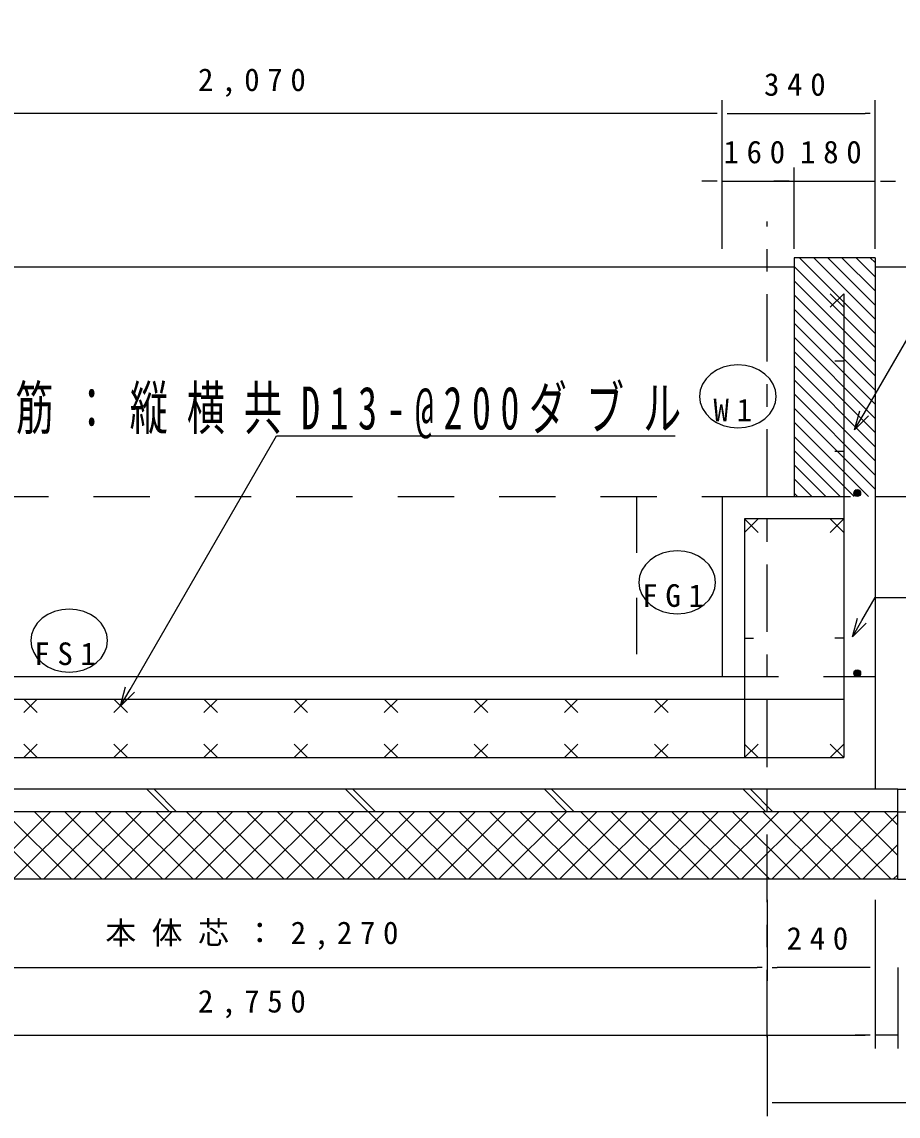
# Model space of a CAD drawing. Units: millimetres on the paper, enlarged 30 times, with parts at other scales. Extents: x -11550 to 187, y -62370 to 8010.
# Drawn here: x -6809 to -5643, y -25944 to -24487 of the extents above; entities that cross this region are included whole.
import ezdxf

# ---------------------------------------------------------------- set-up
doc = ezdxf.new("R2010")
doc.units = ezdxf.units.MM
doc.header["$LTSCALE"] = 30
doc.linetypes.add('USER1', pattern=[4.5, 2.5, -2])
doc.linetypes.add('USER2', pattern=[6, 3, -1, 1, -1])
doc.layers.add('layer1', color=4, linetype='Continuous', lineweight=25)
doc.styles.add('ＭＳ ゴシック', font='')
doc.styles.get('ＭＳ ゴシック').set_extended_font_data('MS Gothic')

msp = doc.modelspace()

# ---------------------------------------------------------------- linework, layer by layer
at = {"layer": 'layer1'}
for p, q in [((-5687.91, -25008.2), (-5386.8, -24486.65)), ((-5877, -24698.74), (-5877, -24590.74)), ((-5877, -24698.74), (-5877, -24590.74)), ((-5673, -24698.74), (-5673, -24590.74)), ((-5890.5, -24608.74), (-7105.5, -24608.74)), ((-5883.75, -24608.74), (-5890.5, -24608.74)), ((-5870.25, -24608.74), (-5863.5, -24608.74)), ((-5863.5, -24608.74), (-5686.5, -24608.74)), ((-5679.75, -24608.74), (-5686.5, -24608.74)), ((-5877, -24788.74), (-5877, -24680.74)), ((-5781, -24788.74), (-5781, -24680.74)), ((-5781, -24788.74), (-5781, -24680.74)), ((-5673, -24788.74), (-5673, -24680.74)), ((-5890.5, -24698.74), (-5904, -24698.74)), ((-5883.75, -24698.74), (-5890.5, -24698.74)), ((-5877, -24698.74), (-5781, -24698.74)), ((-5794.5, -24698.74), (-5808, -24698.74)), ((-5787.75, -24698.74), (-5794.5, -24698.74)), ((-5781, -24698.74), (-5673, -24698.74)), ((-5774.25, -24698.74), (-5767.5, -24698.74)), ((-5767.5, -24698.74), (-5754, -24698.74)), ((-5666.25, -24698.74), (-5659.5, -24698.74)), ((-5659.5, -24698.74), (-5646, -24698.74)), ((-5773.93, -24800.74), (-5673, -24901.67)), ((-5755.07, -24800.74), (-5673, -24882.82)), ((-5736.21, -24800.74), (-5673, -24863.96)), ((-5717.36, -24800.74), (-5673, -24845.1)), ((-5698.5, -24800.74), (-5673, -24826.24)), ((-5679.64, -24800.74), (-5673, -24807.38)), ((-5781, -24812.53), (-5673, -24920.53)), ((-5781, -24831.39), (-5673, -24939.39)), ((-5781, -24850.25), (-5673, -24958.25)), ((-5781, -24869.11), (-5673, -24977.11)), ((-5781, -24887.97), (-5673, -24995.97)), ((-5781, -24906.83), (-5673, -25014.83)), ((-5781, -24925.68), (-5673, -25033.68)), ((-5781, -24944.54), (-5673, -25052.54)), ((-5781, -24963.4), (-5673, -25071.4)), ((-5781, -24982.26), (-5673, -25090.26)), ((-5781, -25001.12), (-5673, -25109.12)), ((-5700.51, -25030.02), (-5693.76, -25004.82)), ((-5700.51, -25030.02), (-5687.91, -25008.2)), ((-5682.07, -25011.58), (-5700.51, -25030.02)), ((-5781, -25019.98), (-5682.23, -25118.74)), ((-6665.4, -25375.92), (-6470.23, -25037.87)), ((-6470.23, -25037.87), (-6468.43, -25037.87)), ((-6468.43, -25037.87), (-5939.32, -25037.87)), ((-5781, -25038.84), (-5701.09, -25118.74)), ((-5781, -25057.69), (-5719.95, -25118.74)), ((-5781, -25076.55), (-5738.81, -25118.74)), ((-5781, -25095.41), (-5757.67, -25118.74)), ((-5781, -25114.27), (-5776.53, -25118.74)), ((-5690.82, -25284.15), (-5673, -25253.29)), ((-5673, -25253.29), (-5577.79, -25253.29)), ((-5703.42, -25305.97), (-5696.67, -25280.77)), ((-5703.42, -25305.97), (-5690.82, -25284.15)), ((-5684.97, -25287.53), (-5703.42, -25305.97)), ((-6678, -25397.74), (-6671.25, -25372.54)), ((-6678, -25397.74), (-6665.4, -25375.92)), ((-6659.55, -25379.3), (-6678, -25397.74)), ((-6643.06, -25508.74), (-6613.06, -25538.74)), ((-6633.46, -25508.74), (-6603.46, -25538.74)), ((-6378.32, -25508.74), (-6348.32, -25538.74)), ((-6368.72, -25508.74), (-6338.72, -25538.74)), ((-6113.58, -25508.74), (-6083.58, -25538.74)), ((-6103.98, -25508.74), (-6073.98, -25538.74)), ((-5848.84, -25508.74), (-5818.84, -25538.74)), ((-5839.24, -25508.74), (-5809.24, -25538.74)), ((-6783.29, -25628.74), (-6873.29, -25538.74)), ((-6861.42, -25628.74), (-6771.42, -25538.74)), ((-6742.88, -25628.74), (-6832.88, -25538.74)), ((-6821.01, -25628.74), (-6731.01, -25538.74)), ((-6702.47, -25628.74), (-6792.47, -25538.74)), ((-6780.6, -25628.74), (-6690.6, -25538.74)), ((-6662.06, -25628.74), (-6752.06, -25538.74)), ((-6740.19, -25628.74), (-6650.19, -25538.74)), ((-6621.65, -25628.74), (-6711.65, -25538.74)), ((-6699.78, -25628.74), (-6609.78, -25538.74)), ((-6581.24, -25628.74), (-6671.24, -25538.74)), ((-6659.37, -25628.74), (-6569.37, -25538.74)), ((-6540.82, -25628.74), (-6630.82, -25538.74)), ((-6618.96, -25628.74), (-6528.96, -25538.74)), ((-6500.41, -25628.74), (-6590.41, -25538.74)), ((-6578.54, -25628.74), (-6488.54, -25538.74)), ((-6460, -25628.74), (-6550, -25538.74)), ((-6538.13, -25628.74), (-6448.13, -25538.74)), ((-6419.59, -25628.74), (-6509.59, -25538.74)), ((-6497.72, -25628.74), (-6407.72, -25538.74)), ((-6379.18, -25628.74), (-6469.18, -25538.74)), ((-6457.31, -25628.74), (-6367.31, -25538.74)), ((-6338.77, -25628.74), (-6428.77, -25538.74)), ((-6416.9, -25628.74), (-6326.9, -25538.74)), ((-6298.36, -25628.74), (-6388.36, -25538.74)), ((-6376.49, -25628.74), (-6286.49, -25538.74)), ((-6257.95, -25628.74), (-6347.95, -25538.74)), ((-6336.08, -25628.74), (-6246.08, -25538.74)), ((-6217.54, -25628.74), (-6307.54, -25538.74)), ((-6295.67, -25628.74), (-6205.67, -25538.74)), ((-6177.12, -25628.74), (-6267.12, -25538.74)), ((-6255.26, -25628.74), (-6165.26, -25538.74)), ((-6136.71, -25628.74), (-6226.71, -25538.74)), ((-6214.84, -25628.74), (-6124.84, -25538.74)), ((-6096.3, -25628.74), (-6186.3, -25538.74)), ((-6174.43, -25628.74), (-6084.43, -25538.74)), ((-6055.89, -25628.74), (-6145.89, -25538.74)), ((-6134.02, -25628.74), (-6044.02, -25538.74)), ((-6015.48, -25628.74), (-6105.48, -25538.74)), ((-6093.61, -25628.74), (-6003.61, -25538.74)), ((-5975.07, -25628.74), (-6065.07, -25538.74)), ((-6053.2, -25628.74), (-5963.2, -25538.74)), ((-5934.66, -25628.74), (-6024.66, -25538.74)), ((-6012.79, -25628.74), (-5922.79, -25538.74)), ((-5894.25, -25628.74), (-5984.25, -25538.74)), ((-5972.38, -25628.74), (-5882.38, -25538.74)), ((-5853.83, -25628.74), (-5943.83, -25538.74)), ((-5931.97, -25628.74), (-5841.97, -25538.74)), ((-5813.42, -25628.74), (-5903.42, -25538.74)), ((-5891.55, -25628.74), (-5801.55, -25538.74)), ((-5773.01, -25628.74), (-5863.01, -25538.74)), ((-5851.14, -25628.74), (-5761.14, -25538.74)), ((-5732.6, -25628.74), (-5822.6, -25538.74)), ((-5810.73, -25628.74), (-5720.73, -25538.74)), ((-5692.19, -25628.74), (-5782.19, -25538.74)), ((-5770.32, -25628.74), (-5680.32, -25538.74)), ((-5651.78, -25628.74), (-5741.78, -25538.74)), ((-5729.91, -25628.74), (-5643, -25541.83)), ((-5643, -25597.11), (-5701.37, -25538.74)), ((-5643, -25556.7), (-5660.96, -25538.74)), ((-5689.5, -25628.74), (-5643, -25582.24)), ((-5649.09, -25628.74), (-5643, -25622.66)), ((-5817, -25656.24), (-5817, -25764.24)), ((-5817, -25656.24), (-5817, -25764.24)), ((-5673, -25656.24), (-5673, -25764.24)), ((-7165.5, -25746.24), (-5830.5, -25746.24)), ((-5823.75, -25746.24), (-5830.5, -25746.24)), ((-5810.25, -25746.24), (-5803.5, -25746.24)), ((-5686.5, -25746.24), (-5803.5, -25746.24)), ((-5679.75, -25746.24), (-5686.5, -25746.24)), ((-5673, -25746.24), (-5673, -25854.24)), ((-5673, -25746.24), (-5673, -25854.24)), ((-5643, -25746.24), (-5643, -25854.24)), ((-7309.5, -25836.24), (-5686.5, -25836.24)), ((-5817, -25836.24), (-5817, -25944.24)), ((-5686.5, -25836.24), (-5700, -25836.24)), ((-5679.75, -25836.24), (-5686.5, -25836.24)), ((-5679.75, -25836.24), (-5686.5, -25836.24)), ((-5643, -25836.24), (-5673, -25836.24)), ((-5803.5, -25926.24), (-4780.5, -25926.24))]:
    msp.add_line(p, q, dxfattribs=at)
at = {"layer": 'layer1', "linetype": 'USER2'}
msp.add_line((-5817, -25839.24), (-5817, -24752.74), dxfattribs=at)
at = {"layer": 'layer1', "color": 6}
for p, q in [((-5781, -24800.74), (-5781, -25118.74)), ((-5673, -24800.74), (-5781, -24800.74)), ((-5673, -24800.74), (-5673, -25508.74)), ((-5877, -25118.74), (-5781, -25118.74)), ((-5877, -25118.74), (-5877, -25358.74)), ((-7119, -25358.74), (-5877, -25358.74)), ((-5643, -25508.74), (-7353, -25508.74)), ((-5643, -25628.74), (-5643, -25508.74)), ((-5643, -25538.74), (-7353, -25538.74)), ((-5643, -25628.74), (-7353, -25628.74))]:
    msp.add_line(p, q, dxfattribs=at)
at = {"layer": 'layer1', "color": 20}
for p, q in [((-7215, -24812.74), (-5781, -24812.74)), ((-5673, -24812.74), (-4809, -24812.74)), ((-5715, -24866.74), (-5733, -24848.74)), ((-5733, -24866.74), (-5715, -24848.74)), ((-5715, -24848.74), (-5715, -25466.74)), ((-5715, -24938.74), (-5727, -24938.74)), ((-5715, -25058.74), (-5727, -25058.74)), ((-5692.5, -25114.24), (-5701.5, -25114.24)), ((-5692.59, -25113.34), (-5701.41, -25113.34)), ((-5692.88, -25112.44), (-5701.12, -25112.44)), ((-5693.4, -25111.54), (-5700.6, -25111.54)), ((-5694.3, -25110.64), (-5699.7, -25110.64)), ((-5692.59, -25115.14), (-5701.41, -25115.14)), ((-5692.88, -25116.04), (-5701.12, -25116.04)), ((-5693.4, -25116.94), (-5700.6, -25116.94)), ((-5694.3, -25117.84), (-5699.7, -25117.84)), ((-5715, -25148.74), (-5847, -25148.74)), ((-5829, -25166.74), (-5847, -25148.74)), ((-5847, -25166.74), (-5829, -25148.74)), ((-5847, -25148.74), (-5847, -25466.74)), ((-5715, -25166.74), (-5733, -25148.74)), ((-5733, -25166.74), (-5715, -25148.74)), ((-5847, -25307.74), (-5835, -25307.74)), ((-5715, -25307.74), (-5727, -25307.74)), ((-5692.5, -25354.24), (-5701.5, -25354.24)), ((-5692.59, -25353.34), (-5701.41, -25353.34)), ((-5692.59, -25355.14), (-5701.41, -25355.14)), ((-5692.88, -25352.44), (-5701.12, -25352.44)), ((-5692.88, -25356.04), (-5701.12, -25356.04)), ((-5693.4, -25351.54), (-5700.6, -25351.54)), ((-5693.4, -25356.94), (-5700.6, -25356.94)), ((-5694.3, -25350.64), (-5699.7, -25350.64)), ((-5694.3, -25357.84), (-5699.7, -25357.84)), ((-7281, -25388.74), (-5715, -25388.74)), ((-6789, -25388.74), (-6807, -25406.74)), ((-6807, -25388.74), (-6789, -25406.74)), ((-6669, -25406.74), (-6687, -25388.74)), ((-6687, -25406.74), (-6669, -25388.74)), ((-6549, -25406.74), (-6567, -25388.74)), ((-6567, -25406.74), (-6549, -25388.74)), ((-6429, -25406.74), (-6447, -25388.74)), ((-6447, -25406.74), (-6429, -25388.74)), ((-6309, -25406.74), (-6327, -25388.74)), ((-6327, -25406.74), (-6309, -25388.74)), ((-6189, -25406.74), (-6207, -25388.74)), ((-6207, -25406.74), (-6189, -25388.74)), ((-6069, -25406.74), (-6087, -25388.74)), ((-6087, -25406.74), (-6069, -25388.74)), ((-5949, -25406.74), (-5967, -25388.74)), ((-5967, -25406.74), (-5949, -25388.74)), ((-6789, -25466.74), (-6807, -25448.74)), ((-6807, -25466.74), (-6789, -25448.74)), ((-6669, -25466.74), (-6687, -25448.74)), ((-6687, -25466.74), (-6669, -25448.74)), ((-6549, -25466.74), (-6567, -25448.74)), ((-6567, -25466.74), (-6549, -25448.74)), ((-6429, -25466.74), (-6447, -25448.74)), ((-6447, -25466.74), (-6429, -25448.74)), ((-6309, -25466.74), (-6327, -25448.74)), ((-6327, -25466.74), (-6309, -25448.74)), ((-6189, -25466.74), (-6207, -25448.74)), ((-6207, -25466.74), (-6189, -25448.74)), ((-6069, -25466.74), (-6087, -25448.74)), ((-6087, -25466.74), (-6069, -25448.74)), ((-5949, -25466.74), (-5967, -25448.74)), ((-5967, -25466.74), (-5949, -25448.74)), ((-5829, -25466.74), (-5847, -25448.74)), ((-5847, -25466.74), (-5829, -25448.74)), ((-5715, -25466.74), (-5733, -25448.74)), ((-5733, -25466.74), (-5715, -25448.74)), ((-7281, -25466.74), (-5715, -25466.74)), ((-5847, -25466.74), (-5715, -25466.74))]:
    msp.add_line(p, q, dxfattribs=at)
at = {"layer": 'layer1', "linetype": 'USER1'}
for p, q in [((-7119, -25118.74), (-5877, -25118.74)), ((-5991, -25118.74), (-5991, -25358.74)), ((-5673, -25118.74), (-4917, -25118.74)), ((-5643, -25508.74), (-4947, -25508.74)), ((-5643, -25538.74), (-4947, -25538.74)), ((-5643, -25628.74), (-4947, -25628.74)), ((-5810.25, -25926.24), (-5803.5, -25926.24))]:
    msp.add_line(p, q, dxfattribs=at)
at = {"layer": 'layer1', "color": 6, "linetype": 'USER1'}
for p, q in [((-5781, -25118.74), (-5673, -25118.74)), ((-5877, -25358.74), (-5673, -25358.74))]:
    msp.add_line(p, q, dxfattribs=at)
at = {"layer": 'layer1', "color": 3}
for points in [[(-5805, -24985.53), (-5805.98, -24977.33), (-5808.88, -24969.45), (-5813.59, -24962.19), (-5819.94, -24955.83), (-5827.67, -24950.61), (-5836.48, -24946.72), (-5846.05, -24944.33), (-5856, -24943.53), (-5865.95, -24944.33), (-5875.52, -24946.72), (-5884.33, -24950.61), (-5892.06, -24955.83), (-5898.4, -24962.19), (-5903.12, -24969.45), (-5906.02, -24977.33), (-5907, -24985.53), (-5906.02, -24993.72), (-5903.12, -25001.6), (-5898.4, -25008.86), (-5892.06, -25015.23), (-5884.33, -25020.45), (-5875.52, -25024.33), (-5865.95, -25026.72), (-5856, -25027.53), (-5846.05, -25026.72), (-5836.48, -25024.33), (-5827.67, -25020.45), (-5819.94, -25015.23), (-5813.59, -25008.86), (-5808.88, -25001.6), (-5805.98, -24993.72)], [(-5885.79, -25233.25), (-5886.77, -25225.06), (-5889.67, -25217.18), (-5894.38, -25209.92), (-5900.73, -25203.55), (-5908.45, -25198.33), (-5917.27, -25194.45), (-5926.84, -25192.06), (-5936.79, -25191.25), (-5946.74, -25192.06), (-5956.31, -25194.45), (-5965.12, -25198.33), (-5972.85, -25203.55), (-5979.19, -25209.92), (-5983.91, -25217.18), (-5986.81, -25225.06), (-5987.79, -25233.25), (-5986.81, -25241.44), (-5983.91, -25249.32), (-5979.19, -25256.58), (-5972.85, -25262.95), (-5965.12, -25268.17), (-5956.31, -25272.05), (-5946.74, -25274.44), (-5936.79, -25275.25), (-5926.84, -25274.44), (-5917.27, -25272.05), (-5908.45, -25268.17), (-5900.73, -25262.95), (-5894.38, -25256.58), (-5889.67, -25249.32), (-5886.77, -25241.44)], [(-6695.46, -25310.82), (-6696.44, -25302.63), (-6699.35, -25294.75), (-6704.06, -25287.49), (-6710.4, -25281.12), (-6718.13, -25275.9), (-6726.95, -25272.02), (-6736.51, -25269.63), (-6746.46, -25268.82), (-6756.41, -25269.63), (-6765.98, -25272.02), (-6774.8, -25275.9), (-6782.53, -25281.12), (-6788.87, -25287.49), (-6793.58, -25294.75), (-6796.48, -25302.63), (-6797.46, -25310.82), (-6796.48, -25319.01), (-6793.58, -25326.89), (-6788.87, -25334.15), (-6782.53, -25340.52), (-6774.8, -25345.74), (-6765.98, -25349.62), (-6756.41, -25352.01), (-6746.46, -25352.82), (-6736.51, -25352.01), (-6726.95, -25349.62), (-6718.13, -25345.74), (-6710.4, -25340.52), (-6704.06, -25334.15), (-6699.35, -25326.89), (-6696.44, -25319.01)]]:
    msp.add_lwpolyline(points, close=True, dxfattribs=at)
at = {"layer": 'layer1', "color": 20}
for centre in [(-5697, -25114.24), (-5697, -25354.24)]:
    msp.add_circle(centre, 4.5, dxfattribs=at)

# ---------------------------------------------------------------- texts
at = {"layer": 'layer1', "color": 3, "char_height": 30.15, "style": 'ＭＳ ゴシック'}
for s, insert, attachment_point in [('\\T1.5;2,070', (-6498, -24567.57), 5), ('\\T1.5;340', (-5775, -24570.18), 5), ('\\T1.5;160', (-5829, -24660.18), 5), ('\\T1.5;180', (-5727, -24660.18), 5), ('\\T1.5;W1', (-5888.5, -25018.62), 7), ('\\T1.5;FG1', (-5983.24, -25266.35), 7), ('\\T1.5;FS1', (-6792.92, -25343.92), 7), ('\\T1.5;本体芯：2,270', (-6498, -25703.92), 5), ('\\T1.5;240', (-5745, -25707.68), 5), ('\\T1.5;2,750', (-6498, -25795.07), 5)]:
    msp.add_mtext(s, dxfattribs=dict(at, insert=insert, attachment_point=attachment_point))
at = {"layer": 'layer1', "color": 2, "insert": (-6893.94, -25042.05), "char_height": 57.18, "attachment_point": 7, "style": 'ＭＳ ゴシック'}
msp.add_mtext('\\T1.5;\\W0.65;鉄筋：縦横共D13-@200ダブル', dxfattribs=at)

doc.saveas('drawing.dxf')
